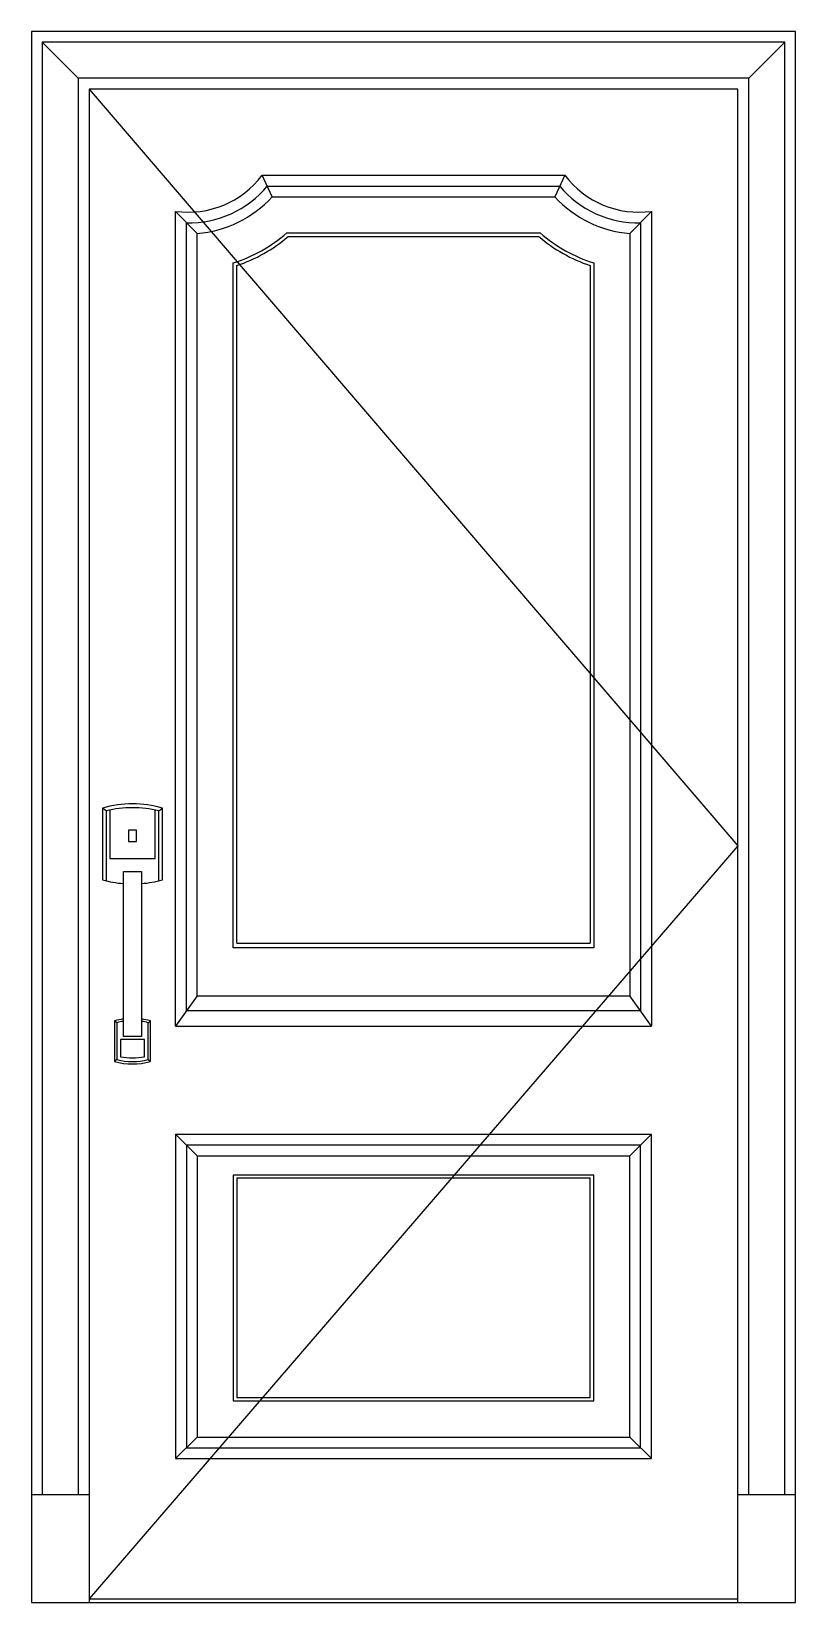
# Model space of a CAD drawing. Header units: metres. Extents: x -2328 to -1268, y -5 to 2175.
import ezdxf

# ---------------------------------------------------------------- set-up
doc = ezdxf.new("R2010")
doc.units = ezdxf.units.M
for name, color, linetype in [('2', 2, 'Continuous'), ('3', 3, 'Continuous'), ('4', 4, 'Continuous'), ('7', 7, 'Continuous'), ('BH', 3, 'Continuous')]:
    doc.layers.add(name, color=color, linetype=linetype)

msp = doc.modelspace()

# ---------------------------------------------------------------- linework, layer by layer
at = {"layer": '2'}
msp.add_line((-2327.86, -5), (-1267.86, -5), dxfattribs=at)
at = {"layer": '3'}
for p, q in [((-2262.86, 2110), (-2312.86, 2160)), ((-1332.86, 2110), (-1282.86, 2160)), ((-1993.85, 1945.37), (-2007.86, 1975.37)), ((-1587.86, 1975.37), (-1601.87, 1945.37)), ((-2000.63, 1960.37), (-1595.09, 1960.37)), ((-2097.86, 1894.69), (-2127.86, 1925.37)), ((-1467.86, 1925.37), (-1497.86, 1894.69)), ((-2112.86, 816.08), (-2112.86, 1909.2)), ((-1482.86, 1909.2), (-1482.86, 816.08)), ((-1973.66, 1895.37), (-1622.06, 1895.37)), ((-1971.8, 1890.37), (-1623.92, 1890.37)), ((-2047.86, 903.49), (-2047.86, 1853.81)), ((-1547.86, 1853.81), (-1547.86, 903.49)), ((-2042.86, 909.89), (-2042.86, 1850.18)), ((-1552.86, 1850.18), (-1552.86, 909.89)), ((-2224.2, 1093.57), (-2229.17, 1097.39)), ((-2151.2, 1093.57), (-2146.22, 1097.39)), ((-2097.86, 836.99), (-2127.86, 794.68)), ((-1467.86, 794.68), (-1497.86, 836.99)), ((-2209.27, 799.63), (-2212.58, 802.19)), ((-2166.13, 799.63), (-2162.81, 802.19)), ((-2209.27, 748.34), (-2212.58, 745.78)), ((-2166.13, 748.34), (-2162.81, 745.78)), ((-2097.86, 615.08), (-2127.86, 645.08)), ((-1467.86, 645.08), (-1497.86, 615.08)), ((-2112.86, 630.08), (-1482.86, 630.08)), ((-2112.86, 630.08), (-2112.86, 209.74)), ((-1482.86, 209.74), (-1482.86, 630.08)), ((-2047.86, 587.83), (-2047.86, 274.74)), ((-2042.86, 584.12), (-2042.86, 279.74)), ((-1552.86, 279.74), (-1552.86, 584.12)), ((-1547.86, 274.74), (-1547.86, 587.83)), ((-2047.86, 274.74), (-1547.86, 274.74)), ((-2042.86, 279.74), (-1552.86, 279.74)), ((-2097.86, 224.74), (-2127.86, 194.74)), ((-1467.86, 194.74), (-1497.86, 224.74)), ((-2112.86, 209.74), (-1482.86, 209.74)), ((-2247.86, 0), (-1347.86, 0))]:
    msp.add_line(p, q, dxfattribs=at)
for points in [[(-1282.86, 145), (-1282.86, 2160), (-2312.86, 2160), (-2312.86, 145)], [(-1332.86, 145), (-1332.86, 2110), (-2262.86, 2110), (-2262.86, 145)], [(-2247.86, 2095), (-1347.86, 1045), (-2247.86, 0)], [(-2219.22, 1094.74), (-2219.22, 1027.27), (-2156.18, 1027.27), (-2156.18, 1094.74)]]:
    msp.add_lwpolyline(points, dxfattribs=at)
for points in [[(-2151.2, 996.55), (-2151.2, 1093.57, 0.12), (-2224.2, 1093.57), (-2224.2, 996.55)], [(-2200.14, 801.41, 0.03), (-2209.27, 799.63), (-2209.27, 748.34, 0.12), (-2166.13, 748.34), (-2166.13, 799.63, 0.03), (-2175.26, 801.41)]]:
    msp.add_lwpolyline(points, format="xyb", dxfattribs=at)
msp.add_lwpolyline([(-2171.11, 776.47), (-2204.29, 776.47), (-2204.29, 752.32, 0.1), (-2171.11, 752.32), (-2171.11, 776.47)], format="xyb", close=True, dxfattribs=at)
for centre, radius, start, end in [((-2110.48, 2052.66), 143.48, 269.05, 319.96), ((-1485.24, 2052.66), 143.48, 220.04, 270.95), ((-2110.48, 2052.66), 208.48, 287.48, 311.02), ((-2110.48, 2052.66), 213.48, 288.47, 310.51), ((-1485.24, 2052.66), 213.48, 229.49, 251.53), ((-1485.24, 2052.66), 208.48, 228.98, 252.52)]:
    msp.add_arc(centre, radius, start, end, dxfattribs=at)
at = {"layer": '4'}
msp.add_lwpolyline([(-1267.86, -5), (-1267.86, 2175), (-2327.86, 2175), (-2327.86, -5)], dxfattribs=at)
at = {"layer": '7'}
for p, q in [((-2007.86, 1975.37), (-1587.86, 1975.37)), ((-1993.85, 1945.37), (-1601.87, 1945.37)), ((-2127.86, 794.68), (-2127.86, 1925.37)), ((-1467.86, 1925.37), (-1467.86, 794.68)), ((-2097.86, 836.99), (-2097.86, 1894.69)), ((-1497.86, 1894.69), (-1497.86, 836.99)), ((-2097.86, 836.99), (-1497.86, 836.99)), ((-2127.86, 794.68), (-1467.86, 794.68)), ((-2127.86, 645.08), (-1467.86, 645.08)), ((-2127.86, 645.08), (-2127.86, 194.74)), ((-1467.86, 194.74), (-1467.86, 645.08)), ((-2097.86, 615.08), (-1497.86, 615.08)), ((-2097.86, 615.08), (-2097.86, 224.74)), ((-1497.86, 224.74), (-1497.86, 615.08)), ((-2097.86, 224.74), (-1497.86, 224.74)), ((-2127.86, 194.74), (-1467.86, 194.74)), ((-2327.86, 145), (-2247.86, 145)), ((-1347.86, 145), (-1267.86, 145))]:
    msp.add_line(p, q, dxfattribs=at)
msp.add_lwpolyline([(-1347.86, -5), (-1347.86, 2095), (-2247.86, 2095), (-2247.86, -5)], dxfattribs=at)
for points in [[(-2175.26, 992.67, 0.05), (-2146.22, 997.86), (-2146.22, 1097.39, 0.14), (-2229.17, 1097.39), (-2229.17, 997.86, 0.05), (-2200.14, 992.67, 0.05)], [(-2200.14, 804.76, 0.03), (-2212.58, 802.19), (-2212.58, 745.78, 0.14), (-2162.81, 745.78), (-2162.81, 802.19, 0.03), (-2175.26, 804.76)]]:
    msp.add_lwpolyline(points, format="xyb", dxfattribs=at)
for points in [[(-2193.16, 1050.99), (-2182.23, 1050.99), (-2182.23, 1066.59), (-2193.16, 1066.59)], [(-2200.14, 780.41), (-2200.14, 1009.59), (-2175.26, 1009.59), (-2175.26, 780.41)]]:
    msp.add_lwpolyline(points, close=True, dxfattribs=at)
for centre, radius, start, end in [((-2110.48, 2052.66), 128.48, 262.23, 323.01), ((-1485.24, 2052.66), 128.48, 216.99, 277.77), ((-2110.48, 2052.66), 158.48, 274.57, 317.39), ((-1485.24, 2052.66), 158.48, 222.61, 265.43)]:
    msp.add_arc(centre, radius, start, end, dxfattribs=at)
at = {"layer": 'BH'}
for p, q in [((-1547.86, 903.49), (-2047.86, 903.49)), ((-2042.86, 909.89), (-1552.86, 909.89)), ((-1482.86, 815.83), (-2112.86, 816.08)), ((-1547.86, 587.83), (-2047.86, 587.83)), ((-2042.86, 584.12), (-1552.86, 584.12))]:
    msp.add_line(p, q, dxfattribs=at)

doc.saveas('drawing.dxf')
